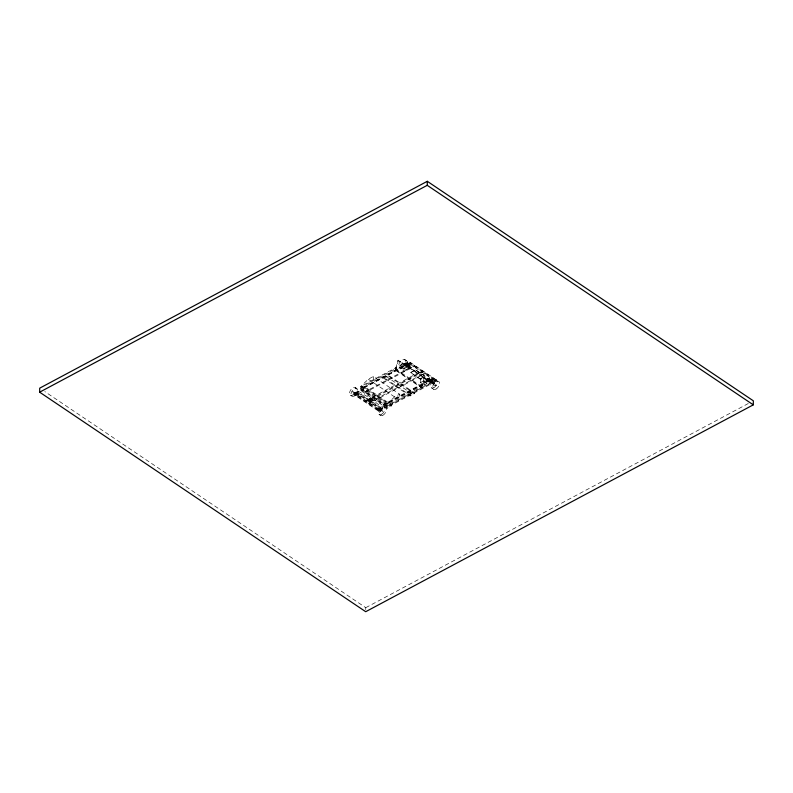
<?xml version="1.0" encoding="UTF-8"?>
<svg xmlns="http://www.w3.org/2000/svg" width="793" height="793" viewBox="0 0 793 793"><rect width="100%" height="100%" fill="white"/><g stroke="black" fill="none" stroke-linecap="round" stroke-linejoin="round"><path stroke-width="0.59" stroke-dasharray="3.96 2.97" d="M355.046 394.696L357.544 393.358L357.534 393.992L380.65 409.555L378.142 410.893L380.66 408.92L380.61 410.001L379.044 410.843L380.62 409.366L381.681 410.724L380.115 411.557L353.797 393.853L353.817 393.011L356.315 391.673L382.097 409.029L382.077 409.882L379.579 411.21L379.589 410.368L353.817 393.011M378.142 410.893L355.036 395.33L355.105 394.23L356.691 393.387L355.532 392.604M356.691 393.387L355.809 392.783L358.486 391.425L354.283 393.328M356.315 391.673L356.305 392.525L382.077 409.882M357.574 391.881L355.056 393.843L355.066 393.209L378.182 408.772L378.172 409.406L380.67 408.068L380.68 407.433L357.574 391.881L353.797 393.853M358.158 391.207L371.332 398.909L382.751 408.008L378.657 409.733M391.732 405.798L365.424 388.084L365.434 387.242L391.752 404.955L391.732 405.798L387.024 408.316L360.716 390.602L360.775 386.429L368.299 379.203L373.374 376.487L399.632 394.171L399.573 397.402M368.031 400.425L368.051 399.573M365.732 609.688L365.761 607.676L44.844 391.603M369.29 399.841L369.31 398.919C370.371 396.778 374.227 399.375 370.727 399.88L370.519 400.901L369.102 399.95L369.112 398.889L370.539 399.85L370.519 400.901M369.954 399.93C373.007 398.076 369.151 401.575 370.837 399.494M371.471 398.998L370.46 398.929L371.213 399.067M370.658 399.533L370.093 398.502M370.856 398.72L371.52 399.464M371.055 402.457L371.074 401.605M371.55 399.563L371.283 400.316L372.264 400.971M371.332 398.938L370.698 399.067M373.325 379.728L373.374 376.487M379.242 409.426L382.751 408.008L382.335 407.731M380.115 411.557L379.054 410.209M410.04 395.965L383.733 378.251L383.743 377.468L410.05 395.182L410.04 395.965L414.471 393.606L414.481 392.822L388.173 375.109L388.154 375.892L414.471 393.606M387.024 408.316L387.103 403.201L421.935 384.615L422.639 385.101L422.61 387.153L396.351 369.479M395.856 369.746L395.895 367.684L360.775 386.429L387.034 404.103L422.639 385.101M400.009 365.305L399.95 368.695L403.984 371.411L406.73 369.944L406.779 366.554L402.755 363.838L400.009 365.305L406.73 369.944M402.705 367.228L402.755 363.838M403.984 371.411L404.034 368.021L406.779 366.554M404.549 365.831L404.579 363.501L407.334 362.034L407.572 364.334L411.914 367.476L409.168 368.943L404.549 365.831L407.295 364.364L407.334 362.034M409.168 368.943L404.826 365.801L404.579 363.501M397.917 360.25L424.79 377.864L422.104 387.688L421.549 387.787L395.241 370.073L397.917 360.25L432.78 383.683L436.309 381.8L410.001 364.086L410.031 362.183L360.746 388.481L387.053 406.194M410.635 372.651L415.641 369.766L425.127 376.368L420.131 379.034L410.635 372.651L415.641 369.766M420.131 379.034L410.645 372.432M420.429 382.603L420.478 379.213L423.234 377.746L426.961 380.263L426.912 383.653L424.166 385.12L420.429 382.603L423.175 381.136L423.234 377.746M421.935 384.615L421.896 386.677L387.073 405.263M423.631 371.332L374.336 398.066M424.166 385.12L424.215 381.73L420.478 379.213M424.215 381.73C437.439 375.535 418.853 380.154 430.262 383.138L430.292 380.809L433.047 379.341L430.093 380.67L430.054 382.791L432.809 381.324L432.839 379.203M432.78 383.683L432.79 383.049L406.472 365.335L406.462 365.969L410.001 364.086M433.047 379.341L433.008 381.671C432.552 379.312 425.643 377.309 428.032 380.006M436.309 381.8L436.338 379.897L387.004 406.155M355.254 392.713C348.603 391.494 356.364 389.987 354.917 393.05M395.241 370.073L395.796 369.974L398.482 360.151M396.599 368.16L395.955 370.549L361.459 388.957L361.489 386.905L396.599 368.16L395.895 367.684M421.549 387.787L424.235 377.964L424.79 377.864M432.086 381.245L432.046 380.432L431.342 380.442L430.867 382.167L432.086 381.245L427.942 378.439M428.042 380.006L428.973 378.618L428.151 378.281M381.631 410.724L380.61 410.001M387.034 404.103L394.557 396.877L399.632 394.171M410.447 365.781A1.061 0.624 -56 0 0 409.208 366.425A1.061 0.624 -56 0 0 409.485 367.575L410.09 367.258A1.061 0.624 -56 0 0 410.447 365.781L406.898 363.392A1.061 0.624 -56 0 0 405.649 364.037A1.061 0.624 -56 0 0 405.937 365.176L406.531 364.869A1.061 0.624 -56 0 0 406.898 363.392M404.371 364.998L404.331 364.443L404.093 364.899M404.856 363.68L407.602 362.213M404.826 365.801L407.572 364.334M383.733 378.251L388.154 375.892M355.799 393.209L354.213 393.635L355.105 394.23M360.716 390.602L365.424 388.084M355.036 395.33L357.534 393.992M409.168 368.725L411.924 367.258M370.539 399.85L372.304 398.909M420.131 378.826L425.127 376.16M378.182 408.772L380.68 407.433M379.074 410.021L382.751 408.058M379.589 410.368L382.097 409.029M365.761 607.676L748.979 403.151M371.293 399.89L369.964 399.503M436.051 385.567C429.211 377.071 433.176 387.618 436.279 385.14M382.9 411.775C380.273 406.422 379.599 413.133 383.128 411.319M402.13 363.591C401.496 362.292 406.571 365.821 405.292 365.732M370.698 399.583L371.54 399.989M410.031 362.183L438.588 381.393M404.678 359.477L406.809 360.914M428.716 378.182L432.046 380.432M428.547 378.152L432.135 380.581M428.349 378.192L432.809 381.324M407.295 364.364L411.914 367.476M415.641 369.974L425.127 376.368M427.764 378.628L431.977 381.492M427.605 378.856L430.807 381.017M428.616 379.56L431.818 381.72M406.452 364.929L410.011 367.318M427.486 379.104L431.63 381.919M428.289 379.877L431.491 382.028M427.407 379.579L431.243 382.157M405.619 365.077L409.178 367.466M427.447 379.768L431.035 382.196M426.317 380.273L430.054 382.791M423.175 381.136L426.912 383.653M431.491 387.836L433.622 389.274M399.791 367.218L401.932 368.656M395.796 369.974L422.104 387.688M385.953 376.288L412.271 394.002M368.299 379.203L394.557 396.877M384.03 406.66L385.448 407.612M355.353 387.539L356.771 388.501M370.876 398.086L372.304 399.048M370.43 398.304L373.453 400.336M369.31 398.919L370.727 399.88M350.506 395.231L351.923 396.193M379.074 414.511L380.501 415.463M356.553 394.855L356.533 395.697L359.041 394.359L359.051 393.516L356.553 394.855M362.272 386.488L362.242 388.54L387.787 405.738L387.817 403.687L362.272 386.488M365.008 391.782L364.988 392.624L414.273 366.326L414.293 365.474L365.008 391.782M365.543 400.911L365.533 401.754L422.084 371.58L422.094 370.727L365.543 400.911M368.567 402.943L368.557 403.796L425.098 373.612L425.117 372.769L368.567 402.943M376.764 408.464L376.754 409.317L379.262 407.979L379.272 407.126L376.764 408.464M383.673 404.351L383.663 405.193L432.938 378.895L432.958 378.043L383.673 404.351M410.021 362.599L360.736 388.907L387.053 406.621L436.338 380.323L410.021 362.599M410.011 363.452L360.726 389.75L387.034 407.463L436.319 381.165L410.011 363.452M433.92 387.628A4.659 2.736 -56 0 0 436.993 380.442A4.659 2.736 -56 0 0 431.015 383.634A4.659 2.736 -56 0 0 433.92 387.628M436.051 389.066A4.659 2.736 -56 0 0 439.134 381.869A4.659 2.736 -56 0 0 433.147 385.071A4.659 2.736 -56 0 0 436.051 389.066M402.18 367.01A4.58 2.696 -56 0 0 405.203 359.953A4.58 2.696 -56 0 0 399.325 363.085A4.58 2.696 -56 0 0 402.18 367.01M404.311 368.448A4.58 2.696 -56 0 0 407.334 361.39A4.58 2.696 -56 0 0 401.456 364.522A4.58 2.696 -56 0 0 404.311 368.448M381.492 414.293A4.639 2.726 -56 0 0 384.565 407.136A4.639 2.726 -56 0 0 378.598 410.318A4.639 2.726 -56 0 0 381.492 414.293M354.293 395.985A4.55 2.676 -56 0 0 357.296 388.966A4.55 2.676 -56 0 0 351.458 392.079A4.55 2.676 -56 0 0 354.293 395.985M352.875 395.023A4.55 2.676 -56 0 0 355.879 388.005A4.55 2.676 -56 0 0 350.04 391.127A4.55 2.676 -56 0 0 352.875 395.023M382.91 415.254A4.639 2.726 -56 0 0 385.983 408.088A4.639 2.726 -56 0 0 380.025 411.27A4.639 2.726 -56 0 0 382.91 415.254"/><path stroke-width="1.19" d="M39.65 392.178L39.709 388.154L427.298 181.3L753.35 400.822L753.291 404.846L365.702 611.7L39.65 392.178L427.239 185.324L427.298 181.3M427.239 185.324L753.291 404.846"/></g></svg>
